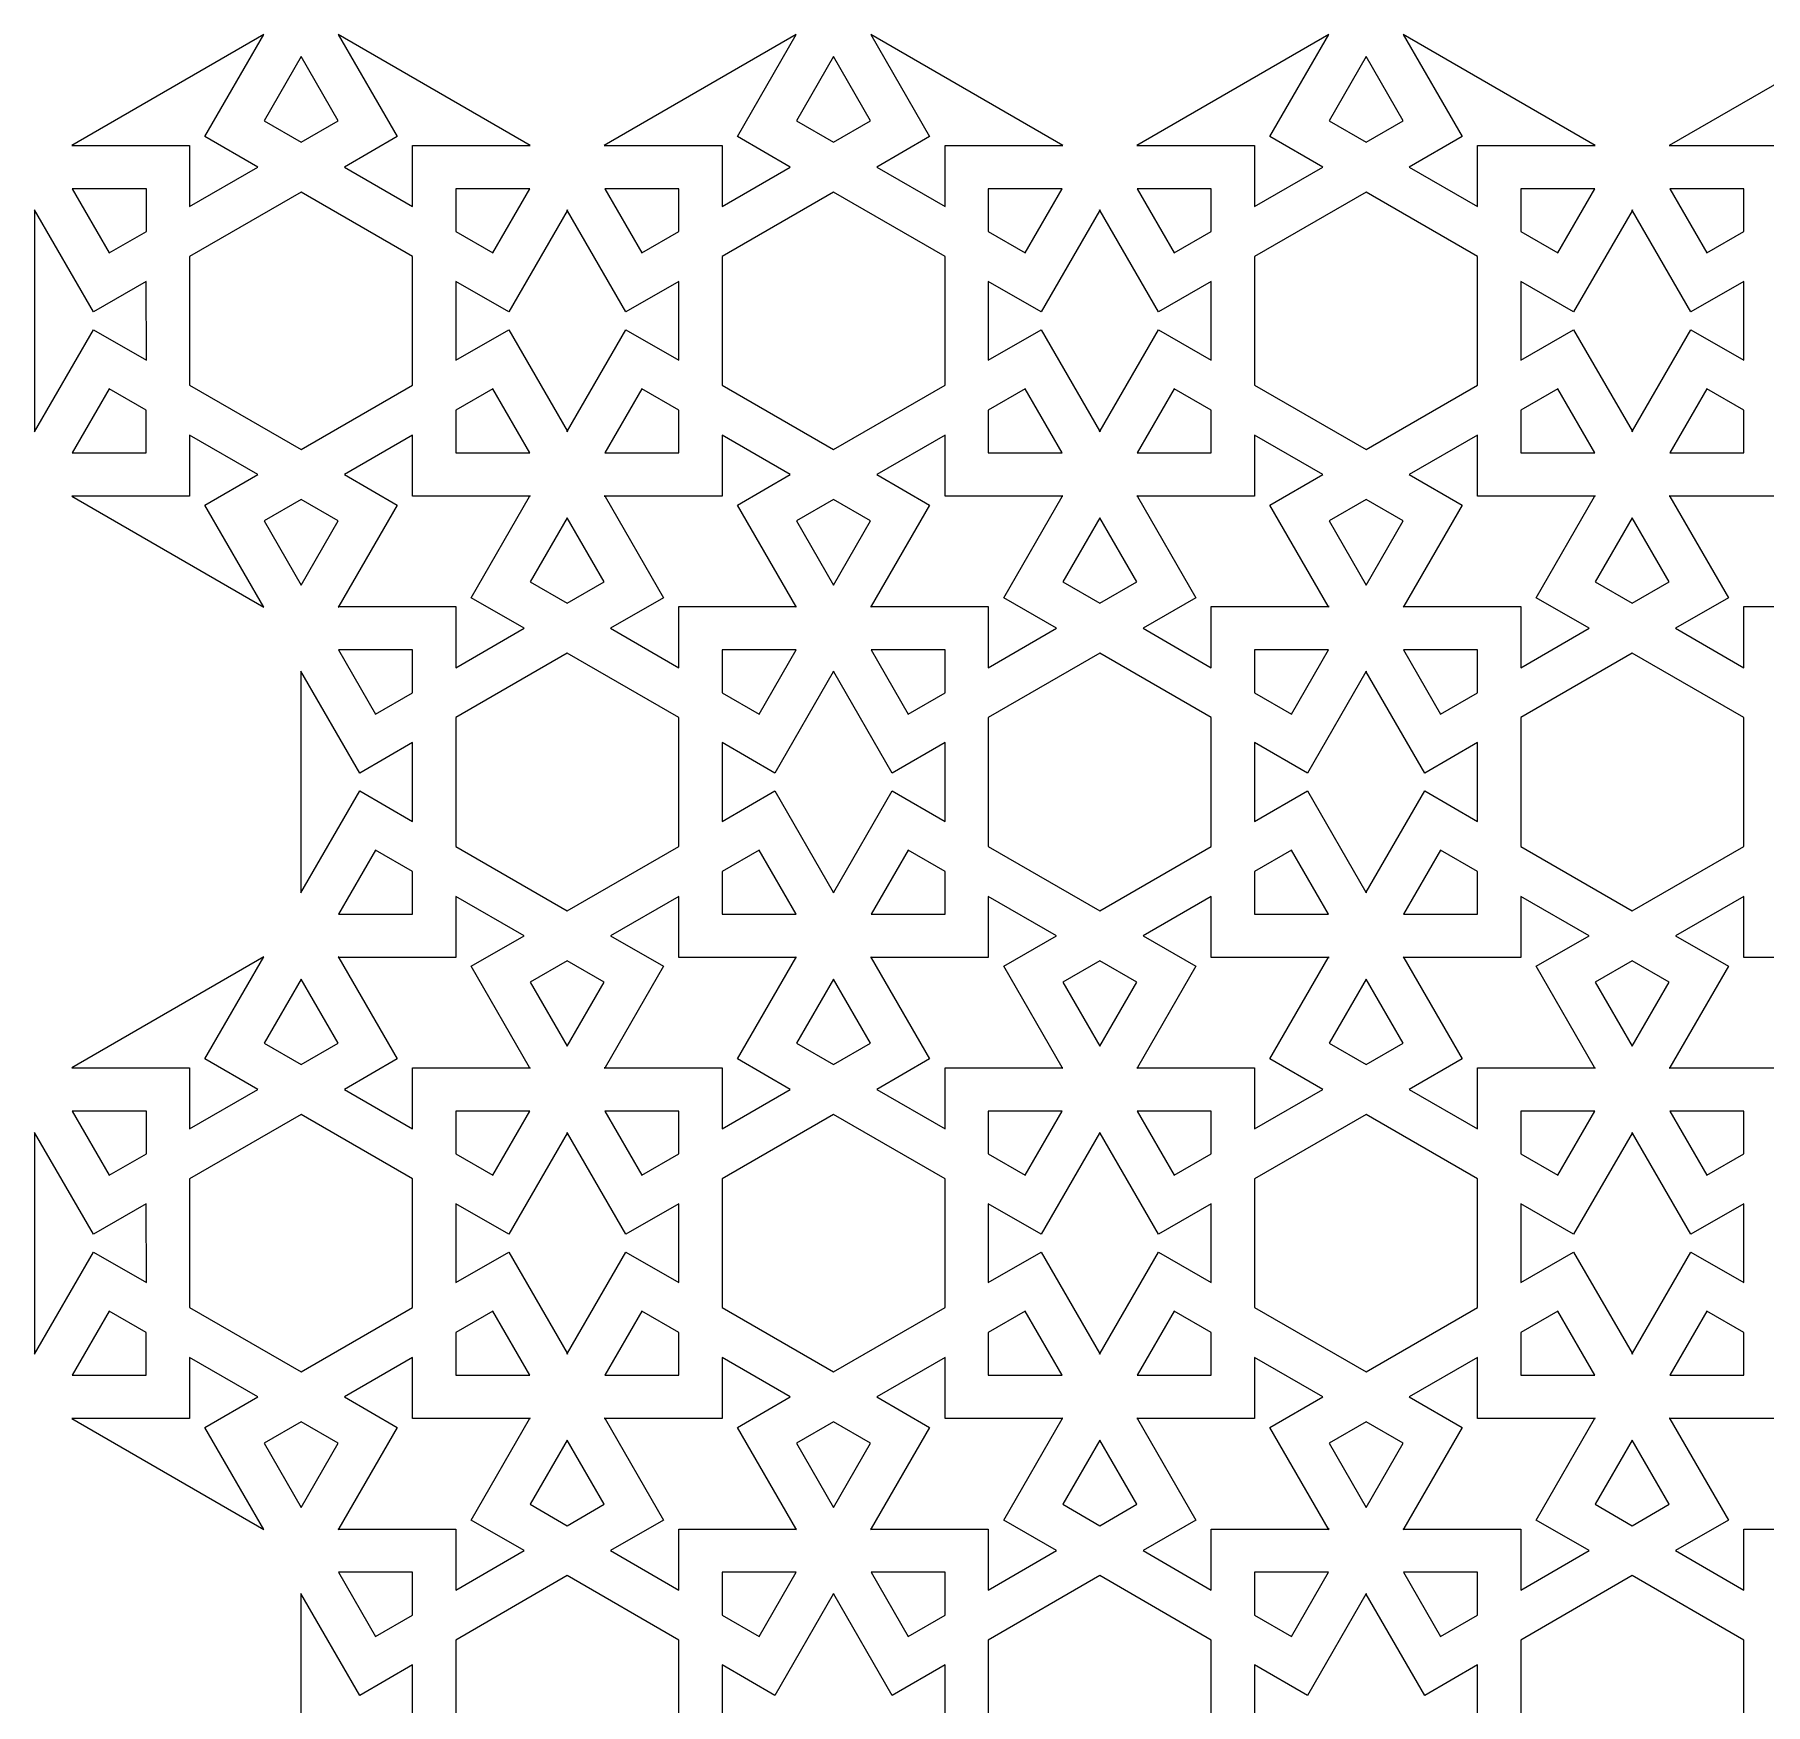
# Model space of a CAD drawing. Header units: metres. Extents: x -128 to 138, y -11 to 215.
# Drawn here: x -128 to -64, y 153.5 to 215.2 of the extents above; entities that cross this region are included whole.
import ezdxf

# ---------------------------------------------------------------- set-up
doc = ezdxf.new("R2010")
doc.units = ezdxf.units.M

msp = doc.modelspace()

# ---------------------------------------------------------------- linework, layer by layer
for p, q in [((-119.529, 215.23), (-126.63, 211.131)), ((-121.707, 211.459), (-119.529, 215.23)), ((-109.675, 211.131), (-116.775, 215.23)), ((-116.775, 215.23), (-114.598, 211.459)), ((-99.8374, 215.23), (-106.938, 211.131)), ((-102.015, 211.459), (-99.8374, 215.23)), ((-89.9827, 211.131), (-97.0834, 215.23)), ((-97.0834, 215.23), (-94.9061, 211.459)), ((-80.1453, 215.23), (-87.246, 211.131)), ((-82.3226, 211.459), (-80.1453, 215.23)), ((-70.2906, 211.131), (-77.3913, 215.23)), ((-77.3913, 215.23), (-75.214, 211.459)), ((-60.4532, 215.23), (-67.554, 211.131)), ((-118.152, 214.415), (-119.521, 212.045)), ((-116.784, 212.045), (-118.152, 214.415)), ((-98.4604, 214.415), (-99.8291, 212.045)), ((-97.0917, 212.045), (-98.4604, 214.415)), ((-78.7683, 214.415), (-80.137, 212.045)), ((-77.3996, 212.045), (-78.7683, 214.415)), ((-119.521, 212.045), (-118.152, 211.254)), ((-118.152, 211.254), (-116.784, 212.045)), ((-99.8291, 212.045), (-98.4604, 211.254)), ((-98.4604, 211.254), (-97.0917, 212.045)), ((-80.137, 212.045), (-78.7683, 211.254)), ((-78.7683, 211.254), (-77.3996, 212.045)), ((-119.752, 210.331), (-121.707, 211.459)), ((-114.598, 211.459), (-116.552, 210.331)), ((-100.06, 210.331), (-102.015, 211.459)), ((-94.9061, 211.459), (-96.8604, 210.331)), ((-80.3683, 210.331), (-82.3226, 211.459)), ((-75.214, 211.459), (-77.1683, 210.331)), ((-126.63, 211.131), (-122.275, 211.131)), ((-122.275, 211.131), (-122.275, 208.874)), ((-114.029, 211.131), (-109.675, 211.131)), ((-114.029, 208.874), (-114.029, 211.131)), ((-106.938, 211.131), (-102.583, 211.131)), ((-102.583, 211.131), (-102.583, 208.874)), ((-94.3374, 211.131), (-89.9827, 211.131)), ((-94.3374, 208.874), (-94.3374, 211.131)), ((-87.246, 211.131), (-82.8913, 211.131)), ((-82.8913, 211.131), (-82.8913, 208.874)), ((-74.6453, 211.131), (-70.2906, 211.131)), ((-74.6453, 208.874), (-74.6453, 211.131)), ((-67.554, 211.131), (-63.1992, 211.131)), ((-122.275, 208.874), (-119.752, 210.331)), ((-116.552, 210.331), (-114.029, 208.874)), ((-102.583, 208.874), (-100.06, 210.331)), ((-96.8604, 210.331), (-94.3374, 208.874)), ((-82.8913, 208.874), (-80.3683, 210.331)), ((-77.1683, 210.331), (-74.6453, 208.874)), ((-123.875, 209.531), (-126.613, 209.531)), ((-126.613, 209.531), (-125.244, 207.16)), ((-123.875, 207.95), (-123.875, 209.531)), ((-118.152, 209.407), (-122.275, 207.027)), ((-114.029, 207.027), (-118.152, 209.407)), ((-109.692, 209.531), (-112.429, 209.531)), ((-112.429, 209.531), (-112.429, 207.95)), ((-111.061, 207.16), (-109.692, 209.531)), ((-104.183, 209.531), (-106.921, 209.531)), ((-106.921, 209.531), (-105.552, 207.16)), ((-104.183, 207.95), (-104.183, 209.531)), ((-98.4604, 209.407), (-102.583, 207.027)), ((-94.3374, 207.027), (-98.4604, 209.407)), ((-90, 209.531), (-92.7374, 209.531)), ((-92.7374, 209.531), (-92.7374, 207.95)), ((-91.3687, 207.16), (-90, 209.531)), ((-84.4913, 209.531), (-87.2287, 209.531)), ((-87.2287, 209.531), (-85.86, 207.16)), ((-84.4913, 207.95), (-84.4913, 209.531)), ((-78.7683, 209.407), (-82.8913, 207.027)), ((-74.6453, 207.027), (-78.7683, 209.407)), ((-70.3079, 209.531), (-73.0453, 209.531)), ((-73.0453, 209.531), (-73.0453, 207.95)), ((-71.6766, 207.16), (-70.3079, 209.531)), ((-64.7993, 209.531), (-67.5366, 209.531)), ((-67.5366, 209.531), (-66.1679, 207.16)), ((-64.7993, 207.95), (-64.7993, 209.531)), ((-125.83, 204.974), (-128.007, 208.746)), ((-128.007, 208.746), (-128.007, 200.546)), ((-108.315, 208.716), (-110.475, 204.974)), ((-108.306, 208.731), (-108.315, 208.746)), ((-108.315, 208.746), (-108.315, 208.716)), ((-108.298, 208.746), (-108.306, 208.731)), ((-108.298, 208.716), (-108.298, 208.746)), ((-106.138, 204.974), (-108.298, 208.716)), ((-88.623, 208.716), (-90.7831, 204.974)), ((-88.6144, 208.731), (-88.623, 208.746)), ((-88.623, 208.746), (-88.623, 208.716)), ((-88.6057, 208.746), (-88.6144, 208.731)), ((-88.6057, 208.716), (-88.6057, 208.746)), ((-86.4457, 204.974), (-88.6057, 208.716)), ((-68.9309, 208.716), (-71.091, 204.974)), ((-68.9223, 208.731), (-68.9309, 208.746)), ((-68.9309, 208.746), (-68.9309, 208.716)), ((-68.9136, 208.746), (-68.9223, 208.731)), ((-68.9136, 208.716), (-68.9136, 208.746)), ((-66.7536, 204.974), (-68.9136, 208.716)), ((-125.244, 207.16), (-123.875, 207.95)), ((-112.429, 207.95), (-111.061, 207.16)), ((-105.552, 207.16), (-104.183, 207.95)), ((-92.7374, 207.95), (-91.3687, 207.16)), ((-85.86, 207.16), (-84.4913, 207.95)), ((-73.0453, 207.95), (-71.6766, 207.16)), ((-66.1679, 207.16), (-64.7993, 207.95)), ((-122.275, 207.027), (-122.275, 202.266)), ((-114.029, 202.266), (-114.029, 207.027)), ((-102.583, 207.027), (-102.583, 202.266)), ((-94.3374, 202.266), (-94.3374, 207.027)), ((-82.8913, 207.027), (-82.8913, 202.266)), ((-74.6453, 202.266), (-74.6453, 207.027)), ((-123.876, 206.103), (-125.83, 204.974)), ((-123.875, 203.189), (-123.876, 206.103)), ((-110.475, 204.974), (-112.429, 206.103)), ((-112.429, 206.103), (-112.429, 203.189)), ((-104.183, 206.103), (-106.138, 204.974)), ((-104.183, 203.189), (-104.183, 206.103)), ((-90.7831, 204.974), (-92.7374, 206.103)), ((-92.7374, 206.103), (-92.7374, 203.189)), ((-84.4913, 206.103), (-86.4457, 204.974)), ((-84.4913, 203.189), (-84.4913, 206.103)), ((-71.091, 204.974), (-73.0453, 206.103)), ((-73.0453, 206.103), (-73.0453, 203.189)), ((-64.7993, 206.103), (-66.7536, 204.974)), ((-64.7993, 203.189), (-64.7993, 206.103)), ((-128.007, 200.546), (-125.83, 204.318)), ((-125.83, 204.318), (-123.875, 203.189)), ((-112.429, 203.189), (-110.475, 204.318)), ((-110.475, 204.318), (-108.315, 200.576)), ((-108.298, 200.576), (-106.138, 204.318)), ((-106.138, 204.318), (-104.183, 203.189)), ((-92.7374, 203.189), (-90.7831, 204.318)), ((-90.7831, 204.318), (-88.623, 200.576)), ((-88.6057, 200.576), (-86.4456, 204.318)), ((-86.4456, 204.318), (-84.4913, 203.189)), ((-73.0453, 203.189), (-71.091, 204.318)), ((-71.091, 204.318), (-68.9309, 200.576)), ((-68.9136, 200.576), (-66.7536, 204.318)), ((-66.7536, 204.318), (-64.7993, 203.189)), ((-122.275, 202.266), (-118.152, 199.885)), ((-118.152, 199.885), (-114.029, 202.266)), ((-102.583, 202.266), (-98.4604, 199.885)), ((-98.4604, 199.885), (-94.3374, 202.266)), ((-82.8913, 202.266), (-78.7683, 199.885)), ((-78.7683, 199.885), (-74.6453, 202.266)), ((-125.244, 202.132), (-126.613, 199.761)), ((-123.876, 201.342), (-125.244, 202.132)), ((-111.061, 202.132), (-112.429, 201.342)), ((-109.692, 199.761), (-111.061, 202.132)), ((-105.552, 202.132), (-106.921, 199.761)), ((-104.183, 201.342), (-105.552, 202.132)), ((-91.3687, 202.132), (-92.7374, 201.342)), ((-90, 199.761), (-91.3687, 202.132)), ((-85.86, 202.132), (-87.2287, 199.761)), ((-84.4913, 201.342), (-85.86, 202.132)), ((-71.6766, 202.132), (-73.0453, 201.342)), ((-70.3079, 199.761), (-71.6766, 202.132)), ((-66.1679, 202.132), (-67.5366, 199.761)), ((-64.7993, 201.342), (-66.1679, 202.132)), ((-123.876, 199.761), (-123.876, 201.342)), ((-112.429, 201.342), (-112.429, 199.761)), ((-104.183, 199.761), (-104.183, 201.342)), ((-92.7374, 201.342), (-92.7374, 199.761)), ((-84.4913, 199.761), (-84.4913, 201.342)), ((-73.0453, 201.342), (-73.0453, 199.761)), ((-64.7993, 199.761), (-64.7993, 201.342)), ((-119.752, 198.961), (-122.275, 200.418)), ((-122.275, 200.418), (-122.275, 198.161)), ((-114.029, 200.418), (-116.552, 198.961)), ((-114.029, 198.161), (-114.029, 200.418)), ((-108.315, 200.576), (-108.315, 200.546)), ((-108.315, 200.546), (-108.306, 200.561)), ((-108.306, 200.561), (-108.298, 200.546)), ((-108.298, 200.546), (-108.298, 200.576)), ((-100.06, 198.961), (-102.583, 200.418)), ((-102.583, 200.418), (-102.583, 198.161)), ((-94.3374, 200.418), (-96.8604, 198.961)), ((-94.3374, 198.161), (-94.3374, 200.418)), ((-88.623, 200.576), (-88.623, 200.546)), ((-88.623, 200.546), (-88.6143, 200.561)), ((-88.6143, 200.561), (-88.6057, 200.546)), ((-88.6057, 200.546), (-88.6057, 200.576)), ((-80.3683, 198.961), (-82.8913, 200.418)), ((-82.8913, 200.418), (-82.8913, 198.161)), ((-74.6453, 200.418), (-77.1683, 198.961)), ((-74.6453, 198.161), (-74.6453, 200.418)), ((-68.9309, 200.576), (-68.9309, 200.546)), ((-68.9309, 200.546), (-68.9223, 200.561)), ((-68.9223, 200.561), (-68.9136, 200.546)), ((-68.9136, 200.546), (-68.9136, 200.576)), ((-126.613, 199.761), (-123.876, 199.761)), ((-112.429, 199.761), (-109.692, 199.761)), ((-106.921, 199.761), (-104.183, 199.761)), ((-92.7374, 199.761), (-90, 199.761)), ((-87.2287, 199.761), (-84.4913, 199.761)), ((-73.0453, 199.761), (-70.3079, 199.761)), ((-67.5366, 199.761), (-64.7993, 199.761)), ((-121.707, 197.833), (-119.752, 198.961)), ((-116.552, 198.961), (-114.598, 197.833)), ((-102.015, 197.833), (-100.06, 198.961)), ((-96.8604, 198.961), (-94.9061, 197.833)), ((-82.3226, 197.833), (-80.3683, 198.961)), ((-77.1683, 198.961), (-75.214, 197.833)), ((-122.275, 198.161), (-126.63, 198.161)), ((-126.63, 198.161), (-119.529, 194.062)), ((-119.529, 194.062), (-121.707, 197.833)), ((-118.152, 198.038), (-119.521, 197.248)), ((-116.784, 197.248), (-118.152, 198.038)), ((-114.598, 197.833), (-116.758, 194.092)), ((-109.709, 198.161), (-114.029, 198.161)), ((-111.861, 194.405), (-109.701, 198.147)), ((-109.683, 198.176), (-109.709, 198.161)), ((-109.701, 198.147), (-109.675, 198.161)), ((-109.692, 198.161), (-109.683, 198.176)), ((-109.675, 198.161), (-109.692, 198.161)), ((-106.921, 198.161), (-106.938, 198.161)), ((-106.938, 198.161), (-106.912, 198.146)), ((-106.904, 198.161), (-106.929, 198.176)), ((-106.929, 198.176), (-106.921, 198.161)), ((-106.912, 198.146), (-104.752, 194.405)), ((-102.583, 198.161), (-106.904, 198.161)), ((-99.8547, 194.092), (-102.015, 197.833)), ((-98.4604, 198.038), (-99.8291, 197.248)), ((-97.0917, 197.248), (-98.4604, 198.038)), ((-94.9061, 197.833), (-97.0661, 194.092)), ((-90.0172, 198.161), (-94.3374, 198.161)), ((-92.1687, 194.405), (-90.0086, 198.147)), ((-89.9913, 198.176), (-90.0172, 198.161)), ((-90.0086, 198.147), (-89.9827, 198.161)), ((-89.9999, 198.161), (-89.9913, 198.176)), ((-89.9827, 198.161), (-89.9999, 198.161)), ((-87.2287, 198.161), (-87.2461, 198.161)), ((-87.2461, 198.161), (-87.22, 198.146)), ((-87.2114, 198.161), (-87.2374, 198.176)), ((-87.2374, 198.176), (-87.2287, 198.161)), ((-87.22, 198.146), (-85.06, 194.405)), ((-82.8913, 198.161), (-87.2114, 198.161)), ((-80.1626, 194.092), (-82.3226, 197.833)), ((-78.7683, 198.038), (-80.137, 197.248)), ((-77.3996, 197.248), (-78.7683, 198.038)), ((-75.214, 197.833), (-77.3741, 194.092)), ((-70.3251, 198.161), (-74.6453, 198.161)), ((-72.4766, 194.405), (-70.3165, 198.147)), ((-70.2992, 198.176), (-70.3251, 198.161)), ((-70.3165, 198.147), (-70.2906, 198.161)), ((-70.3079, 198.161), (-70.2992, 198.176)), ((-70.2906, 198.161), (-70.3079, 198.161)), ((-67.5367, 198.161), (-67.554, 198.161)), ((-67.554, 198.161), (-67.528, 198.146)), ((-67.5194, 198.161), (-67.5453, 198.176)), ((-67.5453, 198.176), (-67.5367, 198.161)), ((-67.528, 198.146), (-65.3679, 194.405)), ((-63.1993, 198.161), (-67.5194, 198.161)), ((-119.521, 197.248), (-118.152, 194.877)), ((-118.152, 194.877), (-116.784, 197.248)), ((-108.306, 197.361), (-109.675, 194.991)), ((-106.938, 194.991), (-108.306, 197.361)), ((-99.8291, 197.248), (-98.4604, 194.877)), ((-98.4604, 194.877), (-97.0917, 197.248)), ((-88.6143, 197.361), (-89.983, 194.991)), ((-87.2457, 194.991), (-88.6143, 197.361)), ((-80.137, 197.248), (-78.7683, 194.877)), ((-78.7683, 194.877), (-77.3996, 197.248)), ((-68.9223, 197.361), (-70.2909, 194.991)), ((-67.5536, 194.991), (-68.9223, 197.361)), ((-109.675, 194.991), (-108.306, 194.201)), ((-108.306, 194.201), (-106.938, 194.991)), ((-89.983, 194.991), (-88.6143, 194.201)), ((-88.6143, 194.201), (-87.2457, 194.991)), ((-70.2909, 194.991), (-68.9223, 194.201)), ((-68.9223, 194.201), (-67.5536, 194.991)), ((-116.758, 194.092), (-116.784, 194.077)), ((-116.784, 194.077), (-116.767, 194.077)), ((-116.767, 194.077), (-116.776, 194.062)), ((-116.776, 194.062), (-116.75, 194.077)), ((-116.75, 194.077), (-112.429, 194.077)), ((-112.429, 194.077), (-112.429, 191.82)), ((-109.906, 193.277), (-111.861, 194.405)), ((-104.752, 194.405), (-106.706, 193.277)), ((-104.183, 194.077), (-99.8633, 194.077)), ((-104.183, 191.82), (-104.183, 194.077)), ((-99.8633, 194.077), (-99.8374, 194.062)), ((-99.8287, 194.077), (-99.8547, 194.092)), ((-99.8374, 194.062), (-99.846, 194.077)), ((-99.846, 194.077), (-99.8287, 194.077)), ((-97.0661, 194.092), (-97.0921, 194.077)), ((-97.0921, 194.077), (-97.0748, 194.077)), ((-97.0748, 194.077), (-97.0834, 194.062)), ((-97.0834, 194.062), (-97.0575, 194.077)), ((-97.0575, 194.077), (-92.7374, 194.077)), ((-92.7374, 194.077), (-92.7374, 191.82)), ((-90.2143, 193.277), (-92.1687, 194.405)), ((-85.06, 194.405), (-87.0143, 193.277)), ((-84.4913, 194.077), (-80.1712, 194.077)), ((-84.4913, 191.82), (-84.4913, 194.077)), ((-80.1712, 194.077), (-80.1453, 194.062)), ((-80.1366, 194.077), (-80.1626, 194.092)), ((-80.1453, 194.062), (-80.1539, 194.077)), ((-80.1539, 194.077), (-80.1366, 194.077)), ((-77.3741, 194.092), (-77.4, 194.077)), ((-77.4, 194.077), (-77.3827, 194.077)), ((-77.3827, 194.077), (-77.3913, 194.062)), ((-77.3913, 194.062), (-77.3654, 194.077)), ((-77.3654, 194.077), (-73.0453, 194.077)), ((-73.0453, 194.077), (-73.0453, 191.82)), ((-70.5223, 193.277), (-72.4766, 194.405)), ((-65.3679, 194.405), (-67.3223, 193.277)), ((-64.7992, 194.077), (-60.4791, 194.077)), ((-64.7992, 191.82), (-64.7992, 194.077)), ((-112.429, 191.82), (-109.906, 193.277)), ((-106.706, 193.277), (-104.183, 191.82)), ((-92.7374, 191.82), (-90.2143, 193.277)), ((-87.0143, 193.277), (-84.4913, 191.82)), ((-73.0453, 191.82), (-70.5223, 193.277)), ((-67.3223, 193.277), (-64.7992, 191.82)), ((-114.029, 192.477), (-116.767, 192.477)), ((-116.767, 192.477), (-115.398, 190.106)), ((-114.029, 190.896), (-114.029, 192.477)), ((-108.306, 192.353), (-112.429, 189.973)), ((-104.183, 189.973), (-108.306, 192.353)), ((-99.846, 192.477), (-102.583, 192.477)), ((-102.583, 192.477), (-102.583, 190.896)), ((-101.215, 190.106), (-99.846, 192.477)), ((-94.3374, 192.477), (-97.0747, 192.477)), ((-97.0747, 192.477), (-95.7061, 190.106)), ((-94.3374, 190.896), (-94.3374, 192.477)), ((-88.6143, 192.353), (-92.7374, 189.973)), ((-84.4913, 189.973), (-88.6143, 192.353)), ((-80.1539, 192.477), (-82.8913, 192.477)), ((-82.8913, 192.477), (-82.8913, 190.896)), ((-81.5226, 190.106), (-80.1539, 192.477)), ((-74.6453, 192.477), (-77.3826, 192.477)), ((-77.3826, 192.477), (-76.014, 190.106)), ((-74.6453, 190.896), (-74.6453, 192.477)), ((-68.9223, 192.353), (-73.0453, 189.973)), ((-64.7992, 189.973), (-68.9223, 192.353)), ((-115.984, 187.921), (-118.161, 191.692)), ((-118.161, 191.692), (-118.161, 183.493)), ((-98.469, 191.662), (-100.629, 187.921)), ((-98.4604, 191.677), (-98.469, 191.692)), ((-98.469, 191.692), (-98.469, 191.662)), ((-98.4517, 191.692), (-98.4604, 191.677)), ((-98.4517, 191.662), (-98.4517, 191.692)), ((-96.2917, 187.921), (-98.4517, 191.662)), ((-78.7769, 191.662), (-80.937, 187.921)), ((-78.7683, 191.677), (-78.7769, 191.692)), ((-78.7769, 191.692), (-78.7769, 191.662)), ((-78.7596, 191.692), (-78.7683, 191.677)), ((-78.7596, 191.662), (-78.7596, 191.692)), ((-76.5996, 187.921), (-78.7596, 191.662)), ((-115.398, 190.106), (-114.029, 190.896)), ((-102.583, 190.896), (-101.215, 190.106)), ((-95.7061, 190.106), (-94.3374, 190.896)), ((-82.8913, 190.896), (-81.5226, 190.106)), ((-76.014, 190.106), (-74.6453, 190.896)), ((-112.429, 189.973), (-112.429, 185.212)), ((-104.183, 185.212), (-104.183, 189.973)), ((-92.7374, 189.973), (-92.7374, 185.212)), ((-84.4913, 185.212), (-84.4913, 189.973)), ((-73.0453, 189.973), (-73.0453, 185.212)), ((-64.7992, 185.212), (-64.7992, 189.973)), ((-114.029, 189.049), (-115.984, 187.921)), ((-114.029, 186.136), (-114.029, 189.049)), ((-100.629, 187.921), (-102.583, 189.049)), ((-102.583, 189.049), (-102.583, 186.136)), ((-94.3374, 189.049), (-96.2917, 187.921)), ((-94.3374, 186.136), (-94.3374, 189.049)), ((-80.937, 187.921), (-82.8913, 189.049)), ((-82.8913, 189.049), (-82.8913, 186.136)), ((-74.6453, 189.049), (-76.5996, 187.921)), ((-74.6453, 186.136), (-74.6453, 189.049)), ((-118.161, 183.493), (-115.984, 187.264)), ((-115.984, 187.264), (-114.029, 186.136)), ((-102.583, 186.136), (-100.629, 187.264)), ((-100.629, 187.264), (-98.469, 183.523)), ((-98.4517, 183.523), (-96.2917, 187.264)), ((-96.2917, 187.264), (-94.3374, 186.136)), ((-82.8913, 186.136), (-80.937, 187.264)), ((-80.937, 187.264), (-78.777, 183.523)), ((-78.7596, 183.523), (-76.5996, 187.264)), ((-76.5996, 187.264), (-74.6453, 186.136)), ((-115.398, 185.078), (-116.767, 182.708)), ((-114.029, 184.288), (-115.398, 185.078)), ((-112.429, 185.212), (-108.306, 182.831)), ((-108.306, 182.831), (-104.183, 185.212)), ((-101.215, 185.078), (-102.583, 184.288)), ((-99.846, 182.708), (-101.215, 185.078)), ((-95.706, 185.078), (-97.0747, 182.708)), ((-94.3374, 184.288), (-95.706, 185.078)), ((-92.7374, 185.212), (-88.6143, 182.831)), ((-88.6143, 182.831), (-84.4913, 185.212)), ((-81.5226, 185.078), (-82.8913, 184.288)), ((-80.1539, 182.708), (-81.5226, 185.078)), ((-76.014, 185.078), (-77.3827, 182.708)), ((-74.6453, 184.288), (-76.014, 185.078)), ((-73.0453, 185.212), (-68.9222, 182.831)), ((-68.9222, 182.831), (-64.7992, 185.212)), ((-114.029, 182.708), (-114.029, 184.288)), ((-102.583, 184.288), (-102.583, 182.708)), ((-94.3374, 182.708), (-94.3374, 184.288)), ((-82.8913, 184.288), (-82.8913, 182.708)), ((-74.6453, 182.708), (-74.6453, 184.288)), ((-109.906, 181.908), (-112.429, 183.364)), ((-112.429, 183.364), (-112.429, 181.108)), ((-104.183, 183.364), (-106.706, 181.908)), ((-104.183, 181.108), (-104.183, 183.364)), ((-98.469, 183.523), (-98.469, 183.493)), ((-98.469, 183.493), (-98.4604, 183.508)), ((-98.4604, 183.508), (-98.4517, 183.493)), ((-98.4517, 183.493), (-98.4517, 183.523)), ((-90.2143, 181.908), (-92.7374, 183.364)), ((-92.7374, 183.364), (-92.7374, 181.108)), ((-84.4913, 183.364), (-87.0143, 181.908)), ((-84.4913, 181.108), (-84.4913, 183.364)), ((-78.777, 183.523), (-78.777, 183.493)), ((-78.777, 183.493), (-78.7683, 183.508)), ((-78.7683, 183.508), (-78.7596, 183.493)), ((-78.7596, 183.493), (-78.7596, 183.523)), ((-70.5222, 181.908), (-73.0453, 183.364)), ((-73.0453, 183.364), (-73.0453, 181.108)), ((-64.7992, 183.364), (-67.3223, 181.908)), ((-64.7992, 181.108), (-64.7992, 183.364)), ((-116.767, 182.708), (-114.029, 182.708)), ((-102.583, 182.708), (-99.846, 182.708)), ((-97.0747, 182.708), (-94.3374, 182.708)), ((-82.8913, 182.708), (-80.1539, 182.708)), ((-77.3827, 182.708), (-74.6453, 182.708)), ((-111.861, 180.779), (-109.906, 181.908)), ((-106.706, 181.908), (-104.752, 180.779)), ((-92.1687, 180.779), (-90.2143, 181.908)), ((-87.0143, 181.908), (-85.06, 180.779)), ((-72.4766, 180.779), (-70.5222, 181.908)), ((-67.3223, 181.908), (-65.3679, 180.779)), ((-119.529, 181.123), (-126.63, 177.023)), ((-121.707, 177.351), (-119.529, 181.123)), ((-116.767, 181.108), (-116.784, 181.108)), ((-116.784, 181.108), (-116.758, 181.093)), ((-116.75, 181.108), (-116.775, 181.123)), ((-116.775, 181.123), (-116.767, 181.108)), ((-116.758, 181.093), (-114.598, 177.351)), ((-112.429, 181.108), (-116.75, 181.108)), ((-109.701, 177.038), (-111.861, 180.779)), ((-108.306, 180.984), (-109.675, 180.194)), ((-106.938, 180.194), (-108.306, 180.984)), ((-104.752, 180.779), (-106.912, 177.038)), ((-99.8633, 181.108), (-104.183, 181.108)), ((-102.015, 177.351), (-99.8546, 181.093)), ((-99.8374, 181.123), (-99.8633, 181.108)), ((-99.8546, 181.093), (-99.8287, 181.108)), ((-99.846, 181.108), (-99.8374, 181.123)), ((-99.8287, 181.108), (-99.846, 181.108)), ((-97.0748, 181.108), (-97.0921, 181.108)), ((-97.0921, 181.108), (-97.0661, 181.093)), ((-97.0575, 181.108), (-97.0834, 181.123)), ((-97.0834, 181.123), (-97.0748, 181.108)), ((-97.0661, 181.093), (-94.9061, 177.351)), ((-92.7374, 181.108), (-97.0575, 181.108)), ((-90.0086, 177.038), (-92.1687, 180.779)), ((-88.6143, 180.984), (-89.983, 180.194)), ((-87.2457, 180.194), (-88.6143, 180.984)), ((-85.06, 180.779), (-87.2201, 177.038)), ((-80.1712, 181.108), (-84.4913, 181.108)), ((-82.3226, 177.351), (-80.1626, 181.093)), ((-80.1453, 181.123), (-80.1712, 181.108)), ((-80.1626, 181.093), (-80.1366, 181.108)), ((-80.1539, 181.108), (-80.1453, 181.123)), ((-80.1366, 181.108), (-80.1539, 181.108)), ((-77.3827, 181.108), (-77.4, 181.108)), ((-77.4, 181.108), (-77.3741, 181.093)), ((-77.3654, 181.108), (-77.3913, 181.123)), ((-77.3913, 181.123), (-77.3827, 181.108)), ((-77.3741, 181.093), (-75.214, 177.351)), ((-73.0453, 181.108), (-77.3654, 181.108)), ((-70.3165, 177.038), (-72.4766, 180.779)), ((-68.9223, 180.984), (-70.2909, 180.194)), ((-67.5536, 180.194), (-68.9223, 180.984)), ((-65.3679, 180.779), (-67.528, 177.038)), ((-60.4791, 181.108), (-64.7992, 181.108)), ((-118.152, 180.308), (-119.521, 177.937)), ((-116.784, 177.937), (-118.152, 180.308)), ((-109.675, 180.194), (-108.306, 177.823)), ((-108.306, 177.823), (-106.938, 180.194)), ((-98.4604, 180.308), (-99.8291, 177.937)), ((-97.0917, 177.937), (-98.4604, 180.308)), ((-89.983, 180.194), (-88.6143, 177.823)), ((-88.6143, 177.823), (-87.2457, 180.194)), ((-78.7683, 180.308), (-80.137, 177.937)), ((-77.3996, 177.937), (-78.7683, 180.308)), ((-70.2909, 180.194), (-68.9223, 177.823)), ((-68.9223, 177.823), (-67.5536, 180.194)), ((-119.752, 176.223), (-121.707, 177.351)), ((-119.521, 177.937), (-118.152, 177.147)), ((-118.152, 177.147), (-116.784, 177.937)), ((-114.598, 177.351), (-116.552, 176.223)), ((-100.06, 176.223), (-102.015, 177.351)), ((-99.8291, 177.937), (-98.4604, 177.147)), ((-98.4604, 177.147), (-97.0917, 177.937)), ((-94.9061, 177.351), (-96.8604, 176.223)), ((-80.3683, 176.223), (-82.3226, 177.351)), ((-80.137, 177.937), (-78.7683, 177.147)), ((-78.7683, 177.147), (-77.3996, 177.937)), ((-75.214, 177.351), (-77.1683, 176.223)), ((-126.63, 177.023), (-122.275, 177.023)), ((-122.275, 177.023), (-122.275, 174.766)), ((-114.029, 177.023), (-109.709, 177.023)), ((-114.029, 174.766), (-114.029, 177.023)), ((-109.709, 177.023), (-109.683, 177.008)), ((-109.675, 177.023), (-109.701, 177.038)), ((-109.683, 177.008), (-109.692, 177.023)), ((-109.692, 177.023), (-109.675, 177.023)), ((-106.912, 177.038), (-106.938, 177.023)), ((-106.938, 177.023), (-106.921, 177.023)), ((-106.921, 177.023), (-106.929, 177.008)), ((-106.929, 177.008), (-106.904, 177.023)), ((-106.904, 177.023), (-102.583, 177.023)), ((-102.583, 177.023), (-102.583, 174.766)), ((-94.3374, 177.023), (-90.0172, 177.023)), ((-94.3374, 174.766), (-94.3374, 177.023)), ((-90.0172, 177.023), (-89.9913, 177.008)), ((-89.9827, 177.023), (-90.0086, 177.038)), ((-89.9913, 177.008), (-89.9999, 177.023)), ((-89.9999, 177.023), (-89.9827, 177.023)), ((-87.2201, 177.038), (-87.246, 177.023)), ((-87.246, 177.023), (-87.2287, 177.023)), ((-87.2287, 177.023), (-87.2374, 177.008)), ((-87.2374, 177.008), (-87.2115, 177.023)), ((-87.2115, 177.023), (-82.8913, 177.023)), ((-82.8913, 177.023), (-82.8913, 174.766)), ((-74.6453, 177.023), (-70.3251, 177.023)), ((-74.6453, 174.766), (-74.6453, 177.023)), ((-70.3251, 177.023), (-70.2992, 177.008)), ((-70.2906, 177.023), (-70.3165, 177.038)), ((-70.2992, 177.008), (-70.3079, 177.023)), ((-70.3079, 177.023), (-70.2906, 177.023)), ((-67.528, 177.038), (-67.554, 177.023)), ((-67.554, 177.023), (-67.5367, 177.023)), ((-67.5367, 177.023), (-67.5453, 177.008)), ((-67.5453, 177.008), (-67.5194, 177.023)), ((-67.5194, 177.023), (-63.1992, 177.023)), ((-122.275, 174.766), (-119.752, 176.223)), ((-116.552, 176.223), (-114.029, 174.766)), ((-102.583, 174.766), (-100.06, 176.223)), ((-96.8604, 176.223), (-94.3374, 174.766)), ((-82.8913, 174.766), (-80.3683, 176.223)), ((-77.1683, 176.223), (-74.6453, 174.766)), ((-123.875, 175.423), (-126.613, 175.423)), ((-126.613, 175.423), (-125.244, 173.052)), ((-123.875, 173.843), (-123.875, 175.423)), ((-109.692, 175.423), (-112.429, 175.423)), ((-112.429, 175.423), (-112.429, 173.843)), ((-111.061, 173.052), (-109.692, 175.423)), ((-104.183, 175.423), (-106.921, 175.423)), ((-106.921, 175.423), (-105.552, 173.052)), ((-104.183, 173.843), (-104.183, 175.423)), ((-90, 175.423), (-92.7374, 175.423)), ((-92.7374, 175.423), (-92.7374, 173.843)), ((-91.3687, 173.052), (-90, 175.423)), ((-84.4913, 175.423), (-87.2287, 175.423)), ((-87.2287, 175.423), (-85.86, 173.052)), ((-84.4913, 173.843), (-84.4913, 175.423)), ((-70.3079, 175.423), (-73.0453, 175.423)), ((-73.0453, 175.423), (-73.0453, 173.843)), ((-71.6766, 173.052), (-70.3079, 175.423)), ((-64.7993, 175.423), (-67.5366, 175.423)), ((-67.5366, 175.423), (-66.1679, 173.052)), ((-64.7993, 173.843), (-64.7993, 175.423)), ((-118.152, 175.299), (-122.275, 172.919)), ((-114.029, 172.919), (-118.152, 175.299)), ((-98.4604, 175.299), (-102.583, 172.919)), ((-94.3374, 172.919), (-98.4604, 175.299)), ((-78.7683, 175.299), (-82.8913, 172.919)), ((-74.6453, 172.919), (-78.7683, 175.299)), ((-125.83, 170.867), (-128.007, 174.638)), ((-128.007, 174.638), (-128.007, 166.439)), ((-108.315, 174.608), (-110.475, 170.867)), ((-108.306, 174.623), (-108.315, 174.638)), ((-108.315, 174.638), (-108.315, 174.608)), ((-108.298, 174.638), (-108.306, 174.623)), ((-108.298, 174.608), (-108.298, 174.638)), ((-106.138, 170.867), (-108.298, 174.608)), ((-88.623, 174.608), (-90.7831, 170.867)), ((-88.6144, 174.623), (-88.623, 174.638)), ((-88.623, 174.638), (-88.623, 174.608)), ((-88.6057, 174.638), (-88.6144, 174.623)), ((-88.6057, 174.608), (-88.6057, 174.638)), ((-86.4457, 170.867), (-88.6057, 174.608)), ((-68.9309, 174.608), (-71.091, 170.867)), ((-68.9223, 174.623), (-68.9309, 174.638)), ((-68.9309, 174.638), (-68.9309, 174.608)), ((-68.9136, 174.638), (-68.9223, 174.623)), ((-68.9136, 174.608), (-68.9136, 174.638)), ((-66.7536, 170.867), (-68.9136, 174.608)), ((-125.244, 173.052), (-123.875, 173.843)), ((-112.429, 173.843), (-111.061, 173.052)), ((-105.552, 173.052), (-104.183, 173.843)), ((-92.7374, 173.843), (-91.3687, 173.052)), ((-85.86, 173.052), (-84.4913, 173.843)), ((-73.0453, 173.843), (-71.6766, 173.052)), ((-66.1679, 173.052), (-64.7993, 173.843)), ((-122.275, 172.919), (-122.275, 168.158)), ((-114.029, 168.158), (-114.029, 172.919)), ((-102.583, 172.919), (-102.583, 168.158)), ((-94.3374, 168.158), (-94.3374, 172.919)), ((-82.8913, 172.919), (-82.8913, 168.158)), ((-74.6453, 168.158), (-74.6453, 172.919)), ((-123.876, 171.995), (-125.83, 170.867)), ((-123.875, 169.082), (-123.876, 171.995)), ((-110.475, 170.867), (-112.429, 171.995)), ((-112.429, 171.995), (-112.429, 169.082)), ((-104.183, 171.995), (-106.138, 170.867)), ((-104.183, 169.082), (-104.183, 171.995)), ((-90.7831, 170.867), (-92.7374, 171.995)), ((-92.7374, 171.995), (-92.7374, 169.082)), ((-84.4913, 171.995), (-86.4457, 170.867)), ((-84.4913, 169.082), (-84.4913, 171.995)), ((-71.091, 170.867), (-73.0453, 171.995)), ((-73.0453, 171.995), (-73.0453, 169.082)), ((-64.7993, 171.995), (-66.7536, 170.867)), ((-64.7993, 169.082), (-64.7993, 171.995)), ((-128.007, 166.439), (-125.83, 170.21)), ((-125.83, 170.21), (-123.875, 169.082)), ((-112.429, 169.082), (-110.475, 170.21)), ((-110.475, 170.21), (-108.315, 166.469)), ((-108.298, 166.469), (-106.138, 170.21)), ((-106.138, 170.21), (-104.183, 169.082)), ((-92.7374, 169.082), (-90.7831, 170.21)), ((-90.7831, 170.21), (-88.623, 166.469)), ((-88.6057, 166.469), (-86.4456, 170.21)), ((-86.4456, 170.21), (-84.4913, 169.082)), ((-73.0453, 169.082), (-71.091, 170.21)), ((-71.091, 170.21), (-68.9309, 166.469)), ((-68.9136, 166.469), (-66.7536, 170.21)), ((-66.7536, 170.21), (-64.7993, 169.082)), ((-125.244, 168.024), (-126.613, 165.654)), ((-123.876, 167.234), (-125.244, 168.024)), ((-122.275, 168.158), (-118.152, 165.778)), ((-118.152, 165.778), (-114.029, 168.158)), ((-111.061, 168.024), (-112.429, 167.234)), ((-109.692, 165.654), (-111.061, 168.024)), ((-105.552, 168.024), (-106.921, 165.654)), ((-104.183, 167.234), (-105.552, 168.024)), ((-102.583, 168.158), (-98.4604, 165.778)), ((-98.4604, 165.778), (-94.3374, 168.158)), ((-91.3687, 168.024), (-92.7374, 167.234)), ((-90, 165.654), (-91.3687, 168.024)), ((-85.86, 168.024), (-87.2287, 165.654)), ((-84.4913, 167.234), (-85.86, 168.024)), ((-82.8913, 168.158), (-78.7683, 165.778)), ((-78.7683, 165.778), (-74.6453, 168.158)), ((-71.6766, 168.024), (-73.0453, 167.234)), ((-70.3079, 165.654), (-71.6766, 168.024)), ((-66.1679, 168.024), (-67.5366, 165.654)), ((-64.7993, 167.234), (-66.1679, 168.024)), ((-123.876, 165.654), (-123.876, 167.234)), ((-112.429, 167.234), (-112.429, 165.654)), ((-104.183, 165.654), (-104.183, 167.234)), ((-92.7374, 167.234), (-92.7374, 165.654)), ((-84.4913, 165.654), (-84.4913, 167.234)), ((-73.0453, 167.234), (-73.0453, 165.654)), ((-64.7993, 165.654), (-64.7993, 167.234)), ((-108.315, 166.469), (-108.315, 166.439)), ((-108.315, 166.439), (-108.306, 166.454)), ((-108.306, 166.454), (-108.298, 166.439)), ((-108.298, 166.439), (-108.298, 166.469)), ((-88.623, 166.469), (-88.623, 166.439)), ((-88.623, 166.439), (-88.6143, 166.454)), ((-88.6143, 166.454), (-88.6057, 166.439)), ((-88.6057, 166.439), (-88.6057, 166.469)), ((-68.9309, 166.469), (-68.9309, 166.439)), ((-68.9309, 166.439), (-68.9223, 166.454)), ((-68.9223, 166.454), (-68.9136, 166.439)), ((-68.9136, 166.439), (-68.9136, 166.469)), ((-119.752, 164.854), (-122.275, 166.31)), ((-122.275, 166.31), (-122.275, 164.054)), ((-114.029, 166.31), (-116.552, 164.854)), ((-114.029, 164.054), (-114.029, 166.31)), ((-100.06, 164.854), (-102.583, 166.31)), ((-102.583, 166.31), (-102.583, 164.054)), ((-94.3374, 166.31), (-96.8604, 164.854)), ((-94.3374, 164.054), (-94.3374, 166.31)), ((-80.3683, 164.854), (-82.8913, 166.31)), ((-82.8913, 166.31), (-82.8913, 164.054)), ((-74.6453, 166.31), (-77.1683, 164.854)), ((-74.6453, 164.054), (-74.6453, 166.31)), ((-126.613, 165.654), (-123.876, 165.654)), ((-112.429, 165.654), (-109.692, 165.654)), ((-106.921, 165.654), (-104.183, 165.654)), ((-92.7374, 165.654), (-90, 165.654)), ((-87.2287, 165.654), (-84.4913, 165.654)), ((-73.0453, 165.654), (-70.3079, 165.654)), ((-67.5366, 165.654), (-64.7993, 165.654)), ((-121.707, 163.725), (-119.752, 164.854)), ((-116.552, 164.854), (-114.598, 163.725)), ((-102.015, 163.725), (-100.06, 164.854)), ((-96.8604, 164.854), (-94.9061, 163.725)), ((-82.3226, 163.725), (-80.3683, 164.854)), ((-77.1683, 164.854), (-75.214, 163.725)), ((-122.275, 164.054), (-126.63, 164.054)), ((-126.63, 164.054), (-119.529, 159.954)), ((-118.152, 163.93), (-119.521, 163.14)), ((-116.784, 163.14), (-118.152, 163.93)), ((-109.709, 164.054), (-114.029, 164.054)), ((-111.861, 160.297), (-109.701, 164.039)), ((-109.683, 164.069), (-109.709, 164.054)), ((-109.701, 164.039), (-109.675, 164.054)), ((-109.692, 164.054), (-109.683, 164.069)), ((-109.675, 164.054), (-109.692, 164.054)), ((-106.921, 164.054), (-106.938, 164.054)), ((-106.938, 164.054), (-106.912, 164.039)), ((-106.904, 164.054), (-106.929, 164.069)), ((-106.929, 164.069), (-106.921, 164.054)), ((-106.912, 164.039), (-104.752, 160.298)), ((-102.583, 164.054), (-106.904, 164.054)), ((-98.4604, 163.93), (-99.8291, 163.14)), ((-97.0917, 163.14), (-98.4604, 163.93)), ((-90.0172, 164.054), (-94.3374, 164.054)), ((-92.1687, 160.297), (-90.0086, 164.039)), ((-89.9913, 164.069), (-90.0172, 164.054)), ((-90.0086, 164.039), (-89.9827, 164.054)), ((-89.9999, 164.054), (-89.9913, 164.069)), ((-89.9827, 164.054), (-89.9999, 164.054)), ((-87.2287, 164.054), (-87.2461, 164.054)), ((-87.2461, 164.054), (-87.2201, 164.039)), ((-87.2115, 164.054), (-87.2374, 164.069)), ((-87.2374, 164.069), (-87.2287, 164.054)), ((-87.2201, 164.039), (-85.06, 160.298)), ((-82.8913, 164.054), (-87.2115, 164.054)), ((-78.7683, 163.93), (-80.137, 163.14)), ((-77.3996, 163.14), (-78.7683, 163.93)), ((-70.3251, 164.054), (-74.6453, 164.054)), ((-72.4766, 160.297), (-70.3165, 164.039)), ((-70.2992, 164.069), (-70.3251, 164.054)), ((-70.3165, 164.039), (-70.2906, 164.054)), ((-70.3079, 164.054), (-70.2992, 164.069)), ((-70.2906, 164.054), (-70.3079, 164.054)), ((-67.5367, 164.054), (-67.554, 164.054)), ((-67.554, 164.054), (-67.528, 164.039)), ((-67.5194, 164.054), (-67.5453, 164.069)), ((-67.5453, 164.069), (-67.5367, 164.054)), ((-67.528, 164.039), (-65.3679, 160.298)), ((-63.1993, 164.054), (-67.5194, 164.054)), ((-119.529, 159.954), (-121.707, 163.725)), ((-114.598, 163.725), (-116.758, 159.984)), ((-108.306, 163.254), (-109.675, 160.883)), ((-106.938, 160.883), (-108.306, 163.254)), ((-99.8546, 159.984), (-102.015, 163.725)), ((-94.9061, 163.725), (-97.0661, 159.984)), ((-88.6143, 163.254), (-89.983, 160.883)), ((-87.2457, 160.883), (-88.6143, 163.254)), ((-80.1626, 159.984), (-82.3226, 163.725)), ((-75.214, 163.725), (-77.3741, 159.984)), ((-68.9223, 163.254), (-70.2909, 160.883)), ((-67.5536, 160.883), (-68.9223, 163.254)), ((-119.521, 163.14), (-118.152, 160.769)), ((-118.152, 160.769), (-116.784, 163.14)), ((-99.8291, 163.14), (-98.4604, 160.769)), ((-98.4604, 160.769), (-97.0917, 163.14)), ((-80.137, 163.14), (-78.7683, 160.769)), ((-78.7683, 160.769), (-77.3996, 163.14)), ((-109.675, 160.883), (-108.306, 160.093)), ((-108.306, 160.093), (-106.938, 160.883)), ((-89.983, 160.883), (-88.6143, 160.093)), ((-88.6143, 160.093), (-87.2457, 160.883)), ((-70.2909, 160.883), (-68.9223, 160.093)), ((-68.9223, 160.093), (-67.5536, 160.883)), ((-109.906, 159.169), (-111.861, 160.297)), ((-104.752, 160.298), (-106.706, 159.169)), ((-90.2143, 159.169), (-92.1687, 160.297)), ((-85.06, 160.298), (-87.0143, 159.169)), ((-70.5223, 159.169), (-72.4766, 160.297)), ((-65.3679, 160.298), (-67.3223, 159.169)), ((-116.758, 159.984), (-116.784, 159.969)), ((-116.784, 159.969), (-116.767, 159.969)), ((-116.767, 159.969), (-116.776, 159.954)), ((-116.776, 159.954), (-116.75, 159.969)), ((-116.75, 159.969), (-112.429, 159.969)), ((-112.429, 159.969), (-112.429, 157.712)), ((-104.183, 159.969), (-99.8633, 159.969)), ((-104.183, 157.712), (-104.183, 159.969)), ((-99.8633, 159.969), (-99.8374, 159.954)), ((-99.8287, 159.969), (-99.8546, 159.984)), ((-99.8374, 159.954), (-99.846, 159.969)), ((-99.846, 159.969), (-99.8287, 159.969)), ((-97.0661, 159.984), (-97.0921, 159.969)), ((-97.0921, 159.969), (-97.0748, 159.969)), ((-97.0748, 159.969), (-97.0834, 159.954)), ((-97.0834, 159.954), (-97.0575, 159.969)), ((-97.0575, 159.969), (-92.7374, 159.969)), ((-92.7374, 159.969), (-92.7374, 157.712)), ((-84.4913, 159.969), (-80.1712, 159.969)), ((-84.4913, 157.712), (-84.4913, 159.969)), ((-80.1712, 159.969), (-80.1453, 159.954)), ((-80.1366, 159.969), (-80.1626, 159.984)), ((-80.1453, 159.954), (-80.1539, 159.969)), ((-80.1539, 159.969), (-80.1366, 159.969)), ((-77.3741, 159.984), (-77.4, 159.969)), ((-77.4, 159.969), (-77.3827, 159.969)), ((-77.3827, 159.969), (-77.3913, 159.954)), ((-77.3913, 159.954), (-77.3654, 159.969)), ((-77.3654, 159.969), (-73.0453, 159.969)), ((-73.0453, 159.969), (-73.0453, 157.712)), ((-64.7992, 159.969), (-60.4791, 159.969)), ((-64.7992, 157.712), (-64.7992, 159.969)), ((-112.429, 157.712), (-109.906, 159.169)), ((-106.706, 159.169), (-104.183, 157.712)), ((-92.7374, 157.712), (-90.2143, 159.169)), ((-87.0143, 159.169), (-84.4913, 157.712)), ((-73.0453, 157.712), (-70.5223, 159.169)), ((-67.3223, 159.169), (-64.7992, 157.712)), ((-114.029, 158.369), (-116.767, 158.369)), ((-116.767, 158.369), (-115.398, 155.999)), ((-114.029, 156.789), (-114.029, 158.369)), ((-108.306, 158.245), (-112.429, 155.865)), ((-104.183, 155.865), (-108.306, 158.245)), ((-99.846, 158.369), (-102.583, 158.369)), ((-102.583, 158.369), (-102.583, 156.789)), ((-101.215, 155.999), (-99.846, 158.369)), ((-94.3374, 158.369), (-97.0747, 158.369)), ((-97.0747, 158.369), (-95.7061, 155.999)), ((-94.3374, 156.789), (-94.3374, 158.369)), ((-88.6143, 158.245), (-92.7374, 155.865)), ((-84.4913, 155.865), (-88.6143, 158.245)), ((-80.1539, 158.369), (-82.8913, 158.369)), ((-82.8913, 158.369), (-82.8913, 156.789)), ((-81.5226, 155.999), (-80.1539, 158.369)), ((-74.6453, 158.369), (-77.3826, 158.369)), ((-77.3826, 158.369), (-76.014, 155.999)), ((-74.6453, 156.789), (-74.6453, 158.369)), ((-68.9223, 158.245), (-73.0453, 155.865)), ((-64.7992, 155.865), (-68.9223, 158.245)), ((-115.984, 153.813), (-118.161, 157.584)), ((-118.161, 157.584), (-118.161, 149.385)), ((-98.469, 157.554), (-100.629, 153.813)), ((-98.4604, 157.569), (-98.469, 157.584)), ((-98.469, 157.584), (-98.469, 157.554)), ((-98.4517, 157.584), (-98.4604, 157.569)), ((-98.4517, 157.554), (-98.4517, 157.584)), ((-96.2917, 153.813), (-98.4517, 157.554)), ((-78.7769, 157.554), (-80.937, 153.813)), ((-78.7683, 157.569), (-78.7769, 157.584)), ((-78.7769, 157.584), (-78.7769, 157.554)), ((-78.7596, 157.584), (-78.7683, 157.569)), ((-78.7596, 157.554), (-78.7596, 157.584)), ((-76.5996, 153.813), (-78.7596, 157.554)), ((-115.398, 155.999), (-114.029, 156.789)), ((-102.583, 156.789), (-101.215, 155.999)), ((-95.7061, 155.999), (-94.3374, 156.789)), ((-82.8913, 156.789), (-81.5226, 155.999)), ((-76.014, 155.999), (-74.6453, 156.789)), ((-112.429, 155.865), (-112.429, 151.104)), ((-104.183, 151.104), (-104.183, 155.865)), ((-92.7374, 155.865), (-92.7374, 151.104)), ((-84.4913, 151.104), (-84.4913, 155.865)), ((-73.0453, 155.865), (-73.0453, 151.104)), ((-64.7992, 151.104), (-64.7992, 155.865)), ((-114.029, 154.941), (-115.984, 153.813)), ((-114.029, 152.028), (-114.029, 154.941)), ((-100.629, 153.813), (-102.583, 154.941)), ((-102.583, 154.941), (-102.583, 152.028)), ((-94.3374, 154.941), (-96.2917, 153.813)), ((-94.3374, 152.028), (-94.3374, 154.941)), ((-80.937, 153.813), (-82.8913, 154.941)), ((-82.8913, 154.941), (-82.8913, 152.028)), ((-74.6453, 154.941), (-76.5996, 153.813)), ((-74.6453, 152.028), (-74.6453, 154.941))]:
    msp.add_line(p, q)

doc.saveas('drawing.dxf')
